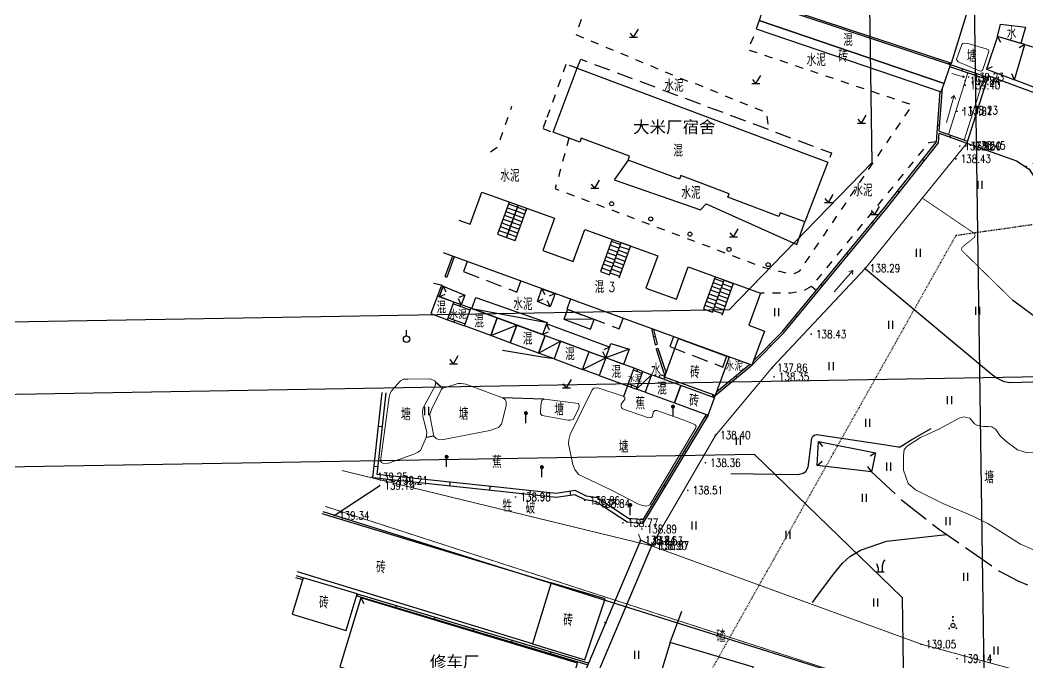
# Model space of a CAD drawing. Extents: x 529262 to 576451, y 2694391 to 2717535.
# Drawn here: x 564620.4 to 564745.4, y 2709817.3 to 2709897.1 of the extents above; entities that cross this region are included whole.
import ezdxf
from ezdxf.enums import TextEntityAlignment as Align
from ezdxf.xclip import XClip

# ---------------------------------------------------------------- set-up
doc = ezdxf.new("R2010")
doc.units = 0
doc.header["$XCLIPFRAME"] = 0
for name, pattern in [('DASH', [0.35, 0.25, -0.1]), ('X3', [5, 4, -1]), ('X5', [3, 2, -1]), ('X6', [2, 1, -1])]:
    doc.linetypes.add(name, pattern=pattern)
doc.layers.add('ASSIST', color=7, linetype='Continuous', plot=False)
for name, color, linetype in [('DLDW', 8, 'Continuous'), ('DLSS', 4, 'Continuous'), ('DMTZ', 8, 'Continuous'), ('GCD', 8, 'Continuous'), ('JMD', 8, 'Continuous'), ('PP-COM', 7, 'Continuous'), ('RD-中线', 40, 'Continuous'), ('RD-红线', 7, 'Continuous'), ('ZBTZ', 8, 'Continuous'), ('ZJ', 7, 'Continuous'), ('新建水沟', 7, 'Continuous')]:
    doc.layers.add(name, color=color, linetype=linetype)
doc.layers.add('SXSS', color=5, linetype='Continuous', lineweight=0)
doc.styles.add('HZ', font='rs.shx', dxfattribs={"width": 0.8, "bigfont": 'hztxt.shx'})
doc.styles.add('等线体', font='simhei.ttf')
doc.linetypes.add('10421', pattern='A,2,[150,AAA.SHX,S=0.5,R=0,X=0,Y=0.5],1e-11', length=2)
doc.linetypes.add('10422', pattern='A,0.75,[150,AAA.SHX,S=0.5,R=0,X=0,Y=0.5],1.5,[177,AAA.SHX,S=1,R=0,X=0,Y=0.4],0.75', length=3)
doc.linetypes.add('1161', pattern='A,0,[149,AAA.SHX,S=0.15,R=0,X=0,Y=0],-1.6', length=1.6)

# ---------------------------------------------------------------- blocks, each defined once
blk = doc.blocks.new('A$C19FD0107')
at = {"layer": 'RD-中线', "color": 8, "linetype": 'Continuous', "flags": 128}
blk.add_lwpolyline([(-6304.35, 15846.46), (-6276.37, 15793.41, -0.118286), (-6262.53, 15739.16), (-6247.44, 14688.77)], format="xyb", dxfattribs=at)
at = {"layer": 'RD-中线', "color": 8, "linetype": 'Continuous'}
blk.add_lwpolyline([(-6142.76, 15464.03), (-6599.13, 15456.2, 0.004476), (-6601.28, 15456.14), (-6632.72, 15455.04, -0.005032), (-6635.13, 15454.98), (-7129.07, 15447.59)], format="xyb", dxfattribs=at)
at = {"layer": 'RD-红线', "color": 8, "flags": 128}
for points in [[(-6272.65, 15538.76), (-6271.93, 15488.77)], [(-6289.62, 15470.51), (-6584.22, 15465.45)], [(-6286.47, 15452.56), (-6389.33, 15450.8)]]:
    blk.add_lwpolyline(points, dxfattribs=at)
at = {"layer": 'RD-红线', "color": 8}
for points in [[(-6289.62, 15470.51), (-6271.93, 15488.77, 0.413393)], [(-6268.16, 15434.82), (-6286.47, 15452.56, 0.415035)]]:
    blk.add_lwpolyline(points, format="xyb", dxfattribs=at)
at = {"layer": 'RD-红线', "color": 8, "linetype": 'Continuous', "flags": 128}
blk.add_lwpolyline([(-6268.16, 15434.82), (-6268.03, 15426.11), (-6267.57, 15394.07)], dxfattribs=at)
blk = doc.blocks.new('GC200')
at = {"linetype": 'Continuous', "const_width": 0.2, "flags": 128}
blk.add_lwpolyline([(-0.1, 0, 1), (0.1, 0, 1)], format="xyb", close=True, dxfattribs=at)
blk = doc.blocks.new('gc123')
at = {"color": 8}
for p, q in [((-1, 0), (1, 0)), ((0, 0), (-0.8, 1)), ((0, 0), (1.2, 2))]:
    blk.add_line(p, q, dxfattribs=at)
blk = doc.blocks.new('gc165')
at = {"color": 8}
blk.add_line((0, 0), (0, 2), dxfattribs=at)
at = {"color": 8, "const_width": 0.5}
blk.add_lwpolyline([(-0.25, 2.5, 1), (0.25, 2.5, 1)], format="xyb", close=True, dxfattribs=at)
blk = doc.blocks.new('gc121')
at = {"color": 8}
for p, q in [((-0.5, -1), (-0.5, 1)), ((0.5, -1), (0.5, 1))]:
    blk.add_line(p, q, dxfattribs=at)
blk = doc.blocks.new('gc086')
at = {"color": 8}
for p, q in [((0, 0), (7, 0)), ((7, 0), (6.18, 0.57)), ((7, 0), (6.18, -0.57))]:
    blk.add_line(p, q, dxfattribs=at)
blk = doc.blocks.new('gc210')
at = {"color": 8}
for p, q in [((-1, 0), (1, 0)), ((-0.5, 1), (-0.5, 0)), ((0.5, 1), (0.5, 0))]:
    blk.add_line(p, q, dxfattribs=at)
for centre, radius, start, end in [((3.4, 1.11), 2.91, 139.3312, 182.0887), ((-2.94, 0.81), 2.45, 4.3743, 29.0242)]:
    blk.add_arc(centre, radius, start, end, dxfattribs=at)
blk = doc.blocks.new('gc160')
at = {"color": 8, "const_width": 0.25}
for points in [[(1.58, 3.35, 1), (1.83, 3.35, 1)], [(1.58, 2.48, 1), (1.83, 2.48, 1)], [(0.65, 0.5, 1), (0.9, 0.5, 1)], [(2.46, 0.56, 1), (2.71, 0.56, 1)]]:
    blk.add_lwpolyline(points, format="xyb", close=True, dxfattribs=at)
at = {"color": 8}
blk.add_circle((1.71, 1.24), 0.5, dxfattribs=at)
blk = doc.blocks.new('gc170')
at = {"color": 8, "linetype": 'Continuous'}
blk.add_circle((0, 0), 0.5, dxfattribs=at)
blk = doc.blocks.new('gc125')
at = {"color": 8}
blk.add_line((0, 0.8), (0, 2.2), dxfattribs=at)
blk.add_circle((0, 0), 0.8, dxfattribs=at)

msp = doc.modelspace()

# ---------------------------------------------------------------- linework, layer by layer
at = {"layer": 'ASSIST', "linetype": 'Continuous', "flags": 128}
msp.add_lwpolyline([(564672.558, 2709769.994), (564671.259, 2709770.784), (564697.4, 2709832.516), (564698.752, 2709831.885)], close=True, dxfattribs=at)
msp.add_lwpolyline([(564672.558, 2709769.994), (564671.259, 2709770.784), (564697.4, 2709832.516), (564698.752, 2709831.885)], close=True, dxfattribs=at)
at = {"layer": 'DLDW', "color": 252, "linetype": 'Continuous', "elevation": 139.213, "flags": 128}
msp.add_lwpolyline([(564741.669, 2709895.037), (564742.056, 2709896.573), (564744.161, 2709896.32), (564745.154, 2709896.201), (564744.554, 2709894.166)], close=True, dxfattribs=at)
at = {"layer": 'DLDW', "color": 252, "linetype": '10421', "elevation": 142.526, "flags": 128}
msp.add_lwpolyline([(564699.787, 2709853.075), (564700.372, 2709852.862), (564700.242, 2709852.508), (564699.657, 2709852.722)], close=True, dxfattribs=at)
at = {"layer": 'DLSS', "linetype": 'X6'}
for points in [[(564692.652, 2709904.683), (564689.351, 2709895.265)], [(564689.49, 2709891.093), (564688.109, 2709891.566), (564685.624, 2709884.628), (564685.254, 2709883.595), (564686.513, 2709883.144)]]:
    msp.add_lwpolyline(points, dxfattribs=at)
at = {"layer": 'DLSS', "linetype": 'X6', "flags": 128}
for points in [[(564688.473, 2709882.425), (564686.767, 2709876.152), (564712.577, 2709866.402), (564715.403, 2709865.688), (564716.462, 2709865.636), (564717.129, 2709865.946), (564731.115, 2709886.508), (564710.704, 2709893.375), (564711.809, 2709895.947)], [(564689.351, 2709895.265), (564703.014, 2709889.568), (564704.323, 2709889.137), (564712.99, 2709885.584), (564713.231, 2709883.503)], [(564678.746, 2709880.708), (564679.638, 2709881.364), (564681.398, 2709886.389)], [(564734.09, 2709881.95), (564733.122, 2709881.831), (564718.579, 2709864.029), (564717.56, 2709863.445), (564716.036, 2709863.158), (564712.256, 2709863.163)], [(564672.652, 2709864.15), (564671.185, 2709864.505)]]:
    msp.add_lwpolyline(points, dxfattribs=at)
at = {"layer": 'DLSS', "linetype": 'Continuous', "const_width": 0.1, "flags": 128}
for points in [[(564660.291, 2709841.164), (564698.765, 2709831.802), (564732.188, 2709819.612), (564742.562, 2709816.79), (564744.607, 2709816.237)], [(564658.215, 2709836.716), (564730.2, 2709813.417), (564740.554, 2709810.485)]]:
    msp.add_lwpolyline(points, dxfattribs=at)
at = {"layer": 'DLSS', "linetype": 'X3', "flags": 128}
msp.add_lwpolyline([(564726.033, 2709840.998), (564729.745, 2709837.538), (564734.33, 2709833.939), (564741.923, 2709828.674), (564744.192, 2709827.473), (564746.066, 2709826.715), (564747.503, 2709826.291), (564749.603, 2709825.795), (564752.334, 2709825.349), (564753.692, 2709825.015), (564755.269, 2709824.329), (564757.314, 2709823.127), (564758.508, 2709822.343), (564759.097, 2709821.903), (564760.094, 2709821.119), (564761.215, 2709820.506), (564762.231, 2709820.193), (564764.889, 2709819.53), (564765.897, 2709819.074), (564771.113, 2709815.986), (564776.031, 2709815.066), (564777.593, 2709814.315), (564778.56, 2709813.531), (564779.692, 2709812.234), (564781.647, 2709809.471), (564784.131, 2709807.085), (564787.783, 2709804.602), (564791.082, 2709802.583), (564795.976, 2709800.042), (564799.497, 2709798.663), (564802.44, 2709797.62), (564807.566, 2709795.991)], dxfattribs=at)
at = {"layer": 'DMTZ', "linetype": '10422', "elevation": 138.815, "flags": 128}
msp.add_lwpolyline([(564686.623, 2709855.039), (564685.437, 2709855.176), (564680.225, 2709856.077)], dxfattribs=at)
at = {"layer": 'DMTZ', "linetype": '10421', "flags": 128}
for points in [[(564708.578, 2709840.805), (564716.883, 2709840.668), (564717.553, 2709840.842), (564717.896, 2709841.026), (564718.174, 2709841.59), (564718.634, 2709845.164), (564718.745, 2709845.41), (564718.945, 2709845.547), (564719.246, 2709845.622), (564727.286, 2709844.446), (564729.331, 2709844.123), (564729.598, 2709844.123), (564731.021, 2709845.034), (564733.425, 2709846.371), (564733.425, 2709846.371)], [(564718.717, 2709824.763), (564719.348, 2709825.696), (564721.303, 2709828.294), (564722.417, 2709829.645), (564723.338, 2709830.491), (564724.668, 2709831.279), (564727.872, 2709832.413), (564735.337, 2709833.24)]]:
    msp.add_lwpolyline(points, dxfattribs=at)
at = {"layer": 'JMD', "linetype": 'Continuous'}
for p, q in [((564741.666, 2709895.018), (564742.036, 2709894.309)), ((564745.05, 2709894.02), (564744.348, 2709893.635)), ((564735.867, 2709891.645, 138.826), (564735.629, 2709891.723, 138.826)), ((564740.317, 2709890.972), (564741.039, 2709891.317)), ((564737.325, 2709891.003, 138.826), (564737.245, 2709890.766, 138.826)), ((564743.796, 2709889.672), (564743.436, 2709890.387)), ((564734.493, 2709883.981, 139.178), (564734.243, 2709884, 139.178)), ((564735.792, 2709882.545, 138.896), (564735.877, 2709882.781, 138.896)), ((564732.554, 2709879.606, 139.178), (564732.358, 2709879.761, 139.178)), ((564729.451, 2709875.686, 139.178), (564729.255, 2709875.841, 139.178)), ((564681.064, 2709874.476), (564679.62, 2709870.492)), ((564680.726, 2709870.091), (564682.172, 2709874.081)), ((564682.172, 2709874.081), (564680.726, 2709870.091)), ((564680.813, 2709873.783), (564681.921, 2709873.386)), ((564680.983, 2709874.253), (564682.091, 2709873.857)), ((564681.819, 2709869.695), (564683.263, 2709873.678)), ((564682.089, 2709873.852), (564683.18, 2709873.45)), ((564680.472, 2709872.842), (564681.579, 2709872.445)), ((564680.642, 2709873.313), (564681.75, 2709872.915)), ((564681.578, 2709872.442), (564682.67, 2709872.042)), ((564681.749, 2709872.912), (564682.84, 2709872.511)), ((564681.919, 2709873.382), (564683.01, 2709872.98)), ((564679.961, 2709871.432), (564681.068, 2709871.033)), ((564680.131, 2709871.902), (564681.238, 2709871.503)), ((564680.302, 2709872.372), (564681.409, 2709871.974)), ((564681.237, 2709871.501), (564682.329, 2709871.103)), ((564681.408, 2709871.971), (564682.499, 2709871.572)), ((564726.312, 2709871.794, 139.178), (564726.119, 2709871.953, 139.178)), ((564679.62, 2709870.492), (564680.726, 2709870.091)), ((564679.79, 2709870.962), (564680.897, 2709870.562)), ((564680.726, 2709870.091), (564681.819, 2709869.695)), ((564680.897, 2709870.561), (564681.989, 2709870.164)), ((564681.067, 2709871.031), (564682.159, 2709870.634)), ((564693.837, 2709869.868), (564692.387, 2709865.865)), ((564693.409, 2709868.686), (564694.546, 2709868.273)), ((564693.524, 2709865.453), (564694.975, 2709869.455)), ((564693.524, 2709865.453), (564694.975, 2709869.455)), ((564693.579, 2709869.156), (564694.717, 2709868.743)), ((564693.75, 2709869.626), (564694.887, 2709869.213)), ((564696.102, 2709869.046), (564694.652, 2709865.044)), ((564694.804, 2709868.985), (564695.932, 2709868.576)), ((564694.975, 2709869.455), (564696.102, 2709869.046)), ((564693.068, 2709867.745), (564694.206, 2709867.333)), ((564693.239, 2709868.215), (564694.376, 2709867.803)), ((564694.293, 2709867.575), (564695.421, 2709867.166)), ((564694.464, 2709868.045), (564695.591, 2709867.636)), ((564694.634, 2709868.515), (564695.762, 2709868.106)), ((564723.136, 2709867.932, 139.178), (564722.943, 2709868.091, 139.178)), ((564692.557, 2709866.335), (564693.695, 2709865.923)), ((564692.728, 2709866.805), (564693.865, 2709866.393)), ((564692.898, 2709867.275), (564694.035, 2709866.863)), ((564693.782, 2709866.164), (564694.91, 2709865.756)), ((564693.952, 2709866.635), (564695.08, 2709866.226)), ((564694.123, 2709867.105), (564695.25, 2709866.696)), ((564673.087, 2709865.245), (564673.322, 2709865.159)), ((564692.387, 2709865.865), (564693.524, 2709865.453)), ((564693.612, 2709865.694), (564694.739, 2709865.286)), ((564706.623, 2709865.221), (564705.176, 2709861.23)), ((564706.539, 2709864.991), (564707.674, 2709864.574)), ((564672.652, 2709864.15, 139.059), (564672.885, 2709864.061)), ((564672.885, 2709864.061), (564673.2, 2709863.325)), ((564685.132, 2709863.719), (564685.469, 2709862.994)), ((564706.198, 2709864.05), (564707.334, 2709863.635)), ((564706.313, 2709860.818), (564707.758, 2709864.805)), ((564706.313, 2709860.818), (564707.758, 2709864.805)), ((564706.369, 2709864.52), (564707.504, 2709864.105)), ((564707.417, 2709863.864), (564708.538, 2709863.454)), ((564708.879, 2709864.393), (564707.435, 2709860.411)), ((564707.587, 2709864.334), (564708.708, 2709863.924)), ((564707.758, 2709864.805), (564708.879, 2709864.393)), ((564719.96, 2709864.07, 139.178), (564719.767, 2709864.229, 139.178)), ((564672.378, 2709862.739), (564673.107, 2709863.07)), ((564675.12, 2709861.732), (564674.784, 2709862.458)), ((564675.564, 2709862.941), (564674.83, 2709862.621)), ((564684.554, 2709862.134), (564685.284, 2709862.46)), ((564686.758, 2709863.126), (564686.032, 2709862.789)), ((564705.687, 2709862.64), (564706.823, 2709862.227)), ((564705.858, 2709863.11), (564706.994, 2709862.696)), ((564706.028, 2709863.58), (564707.164, 2709863.166)), ((564706.906, 2709862.454), (564708.028, 2709862.045)), ((564707.076, 2709862.924), (564708.198, 2709862.515)), ((564707.247, 2709863.394), (564708.368, 2709862.984)), ((564675.035, 2709861.763), (564674.949, 2709861.529)), ((564676.425, 2709861.253), (564685.766, 2709859.553)), ((564676.425, 2709861.253), (564685.766, 2709859.553)), ((564686.161, 2709861.489), (564685.835, 2709862.22)), ((564705.176, 2709861.23), (564706.313, 2709860.818)), ((564705.347, 2709861.7), (564706.483, 2709861.288)), ((564705.517, 2709862.17), (564706.653, 2709861.757)), ((564706.565, 2709861.514), (564707.687, 2709861.106)), ((564706.735, 2709861.984), (564707.858, 2709861.576)), ((564691.594, 2709859.924, 141.564), (564687.833, 2709859.931)), ((564706.395, 2709861.044), (564707.517, 2709860.637)), ((564716.784, 2709860.208, 139.178), (564716.591, 2709860.367, 139.178)), ((564674.232, 2709859.577), (564674.317, 2709859.812)), ((564678.776, 2709857.907), (564681.997, 2709859.207)), ((564685.691, 2709859.35), (564686.027, 2709858.624)), ((564685.206, 2709858.029), (564685.932, 2709858.365)), ((564698.94, 2709857.767), (564699.183, 2709857.824)), ((564684.707, 2709855.737), (564687.422, 2709857.215)), ((564693.522, 2709856.475), (564692.796, 2709856.138)), ((564695.951, 2709856.218), (564693.04, 2709855.152)), ((564699.291, 2709856.264, 142.544), (564699.528, 2709856.341, 142.544)), ((564713.544, 2709856.605), (564713.367, 2709856.781)), ((564690.156, 2709853.706), (564693.04, 2709855.152)), ((564693.04, 2709855.152), (564692.703, 2709855.878)), ((564696.999, 2709853.698), (564696.913, 2709853.464)), ((564696.852, 2709851.279), (564698.741, 2709853.059)), ((564709.351, 2709852.717), (564709.192, 2709852.909)), ((564696.199, 2709851.517), (564696.284, 2709851.752)), ((564706.587, 2709850.352), (564706.35, 2709850.433)), ((564705.384, 2709847.915, 137.812), (564705.598, 2709847.786, 137.812)), ((564665.321, 2709846.588), (564664.824, 2709846.641)), ((564702.806, 2709843.631, 137.812), (564703.02, 2709843.502, 137.812)), ((564719.44, 2709844.774), (564719.933, 2709844.144)), ((564726.542, 2709843.372), (564725.874, 2709842.932)), ((564664.79, 2709841.616), (564664.293, 2709841.67)), ((564719.301, 2709841.804), (564719.911, 2709842.321)), ((564726.033, 2709840.998), (564725.568, 2709841.649)), ((564668.732, 2709840.254), (564668.678, 2709839.757)), ((564673.703, 2709839.723), (564673.65, 2709839.225)), ((564678.675, 2709839.191), (564678.622, 2709838.694)), ((564683.647, 2709838.659), (564683.593, 2709838.162)), ((564700.227, 2709839.347, 137.812), (564700.441, 2709839.218, 137.812)), ((564688.607, 2709838.581), (564688.684, 2709838.087)), ((564693.18, 2709836.975), (564692.905, 2709836.557)), ((564662.226, 2709825.578), (564662.297, 2709825.818)), ((564662.645, 2709825.378), (564663.023, 2709824.673)), ((564667.017, 2709824.148), (564667.088, 2709824.388)), ((564671.808, 2709822.719), (564671.879, 2709822.958)), ((564676.599, 2709821.289), (564676.671, 2709821.528)), ((564693.128, 2709822.189, 138.927), (564692.897, 2709822.286, 138.927)), ((564681.39, 2709819.859), (564681.462, 2709820.098)), ((564686.181, 2709818.429), (564686.253, 2709818.668))]:
    msp.add_line(p, q, dxfattribs=at)
at = {"layer": 'JMD', "linetype": 'Continuous', "flags": 128}
for points, elevation in [([(564713.217, 2709899.219), (564735.939, 2709891.72), (564737.97, 2709898.304), (564715.278, 2709905.833)], 139.022), ([(564712.087, 2709897.038), (564735.039, 2709889.212), (564735.823, 2709891.511), (564712.794, 2709899.111)], 139.381), ([(564712.087, 2709897.038), (564711.725, 2709895.976), (564734.677, 2709888.15), (564735.039, 2709889.212)], 139.381), ([(564689.49, 2709891.093), (564720.609, 2709879.421), (564717.773, 2709872.022), (564714.705, 2709873.152), (564714.534, 2709872.695), (564708.189, 2709875.072), (564708.373, 2709875.525), (564702.359, 2709877.776), (564702.184, 2709877.307), (564695.812, 2709879.69), (564695.988, 2709880.162), (564689.991, 2709882.408), (564689.813, 2709881.933), (564686.513, 2709883.144)], 138.662), ([(564737.848, 2709881.806), (564744.033, 2709879.581), (564745.603, 2709878.561), (564748.523, 2709873.955), (564750.186, 2709880.251), (564752.927, 2709879.382), (564754.865, 2709884.871), (564740.506, 2709890.133)], 139.11), ([(564673.385, 2709859.885), (564674.188, 2709862.074), (564672.144, 2709862.825), (564671.322, 2709860.657)], 138.545), ([(564676.425, 2709861.253), (564676.931, 2709862.63), (564685.766, 2709859.553), (564685.206, 2709858.029)], 139.028), ([(564675.503, 2709859.115), (564676.304, 2709861.297), (564679.579, 2709860.095), (564678.776, 2709857.907)], 138.365), ([(564691.143, 2709858.725), (564691.594, 2709859.924), (564688.297, 2709861.164), (564687.833, 2709859.931)], 141.564), ([(564681.192, 2709857.015), (564678.776, 2709857.907), (564679.579, 2709860.095), (564681.997, 2709859.207)], 138.653), ([(564681.192, 2709857.015), (564681.997, 2709859.207), (564685.507, 2709857.918), (564684.707, 2709855.737)], 138.653), ([(564686.623, 2709855.039), (564684.707, 2709855.737), (564685.507, 2709857.918), (564687.422, 2709857.215)], 138.885), ([(564700.336, 2709852.763), (564702.078, 2709857.54), (564708.369, 2709855.247), (564706.622, 2709850.455)], 142.763), ([(564690.156, 2709853.706), (564690.966, 2709855.914), (564687.422, 2709857.215), (564686.623, 2709855.039)], 138.885), ([(564695.951, 2709856.218), (564695.26, 2709854.337), (564693.04, 2709855.152), (564693.687, 2709856.928)], 138.613), ([(564692.238, 2709852.968), (564690.156, 2709853.706), (564690.966, 2709855.914), (564693.04, 2709855.152)], 139.568), ([(564695.763, 2709851.676), (564696.564, 2709853.858), (564693.04, 2709855.152), (564692.238, 2709852.968)], 139.79), ([(564696.852, 2709851.279), (564697.653, 2709853.458), (564698.741, 2709853.059), (564697.942, 2709850.882)], 139.79), ([(564701.558, 2709849.56), (564702.355, 2709851.732), (564698.741, 2709853.059), (564697.942, 2709850.882)], 138.327), ([(564701.558, 2709849.56), (564705.739, 2709848.019), (564706.534, 2709850.197), (564702.355, 2709851.732)], 138.327), ([(564660.837, 2709821.324), (564662.191, 2709825.849), (564655.47, 2709827.861), (564654.121, 2709823.353)], 139.907), ([(564686.279, 2709827.209), (564683.972, 2709819.658), (564690.448, 2709817.68), (564692.956, 2709825.23)], 139.638), ([(564702.472, 2709787.816), (564711.365, 2709816.745), (564701.049, 2709819.819), (564692.189, 2709790.913)], 141.21)]:
    msp.add_lwpolyline(points, close=True, dxfattribs=dict(at, elevation=elevation))
at = {"layer": 'JMD', "flags": 128}
for points, elevation in [([(564743.796, 2709889.672), (564745.05, 2709894.02), (564741.666, 2709895.018), (564740.317, 2709890.972)], 138.948), ([(564684.554, 2709862.134), (564685.132, 2709863.719), (564686.758, 2709863.126), (564686.161, 2709861.489)], 138.609), ([(564693.522, 2709856.475), (564685.691, 2709859.35), (564685.206, 2709858.029), (564693.04, 2709855.152)], 138.613), ([(564719.301, 2709841.804), (564719.44, 2709844.774), (564726.542, 2709843.372), (564726.033, 2709840.998)], 139.263)]:
    msp.add_lwpolyline(points, close=True, dxfattribs=dict(at, elevation=elevation))
at = {"layer": 'JMD', "linetype": 'Continuous', "flags": 128}
for points in [[(564778.056, 2709878.612), (564755.556, 2709885.146), (564743.796, 2709889.672), (564745.05, 2709894.02), (564779.381, 2709883.895)], [(564672.885, 2709864.061), (564675.564, 2709862.941), (564675.12, 2709861.732), (564672.378, 2709862.739)]]:
    msp.add_lwpolyline(points, close=True, dxfattribs=at)
at = {"layer": 'JMD', "linetype": 'X5', "elevation": 138.662, "flags": 128}
msp.add_lwpolyline([(564689.49, 2709891.093), (564689.964, 2709892.205), (564721.055, 2709880.576), (564720.609, 2709879.421)], dxfattribs=at)
at = {"layer": 'JMD', "linetype": 'Continuous', "flags": 128}
for points, elevation in [([(564735.585, 2709891.589), (564735.659, 2709891.812)], 138.826), ([(564740.371, 2709889.709), (564735.743, 2709891.274)], 138.826), ([(564735.823, 2709891.511), (564735.896, 2709891.734)], 138.826), ([(564740.447, 2709889.947), (564735.823, 2709891.511)], 138.826), ([(564714.94, 2709858.359), (564727.683, 2709873.855), (564734.09, 2709881.95), (564734.556, 2709888.191)], 139.178), ([(564734.441, 2709883.297), (564734.84, 2709888.629)], 139.178), ([(564715.126, 2709858.191), (564727.878, 2709873.698), (564734.334, 2709881.855), (564734.422, 2709883.038)], 139.178), ([(564734.422, 2709883.038), (564737.848, 2709881.806)], 138.896), ([(564734.441, 2709883.297), (564737.924, 2709882.044)], 138.896), ([(564674.796, 2709872.244), (564676.21, 2709871.728), (564677.656, 2709875.693), (564686.689, 2709872.468), (564685.235, 2709868.457), (564689.009, 2709867.089), (564690.46, 2709871.093), (564699.49, 2709867.817), (564698.04, 2709863.816), (564701.811, 2709862.449), (564703.26, 2709866.446), (564712.256, 2709863.163), (564710.807, 2709859.189), (564712.755, 2709858.479), (564711.171, 2709854.225), (564672.899, 2709868.179)], 139.204), ([(564699.172, 2709856.774), (564699.415, 2709856.831)], 142.548), ([(564699.291, 2709856.264), (564700.019, 2709854.027), (564700.386, 2709852.9)], 142.544), ([(564699.528, 2709856.341), (564700.256, 2709854.104), (564700.524, 2709853.281)], 142.544), ([(564697.605, 2709834.565), (564695.684, 2709834.734), (564691.774, 2709837.299), (564690.503, 2709837.511), (564689.188, 2709838.165), (564686.899, 2709837.809), (564679.97, 2709838.55), (564664.14, 2709840.242), (564665.275, 2709850.856)], 139.904), ([(564697.649, 2709835.063), (564695.853, 2709835.221), (564691.961, 2709837.775), (564690.659, 2709837.992), (564689.269, 2709838.684), (564686.887, 2709838.313), (564680.023, 2709839.047), (564664.69, 2709840.686), (564665.772, 2709850.803), (564665.772, 2709850.803)], 139.904), ([(564705.739, 2709848.019), (564697.605, 2709834.565)], 137.812), ([(564705.5, 2709848.107), (564697.649, 2709835.063)], 137.812), ([(564657.811, 2709835.849), (564686.279, 2709827.209), (564683.972, 2709819.658), (564654.798, 2709828.568)], 140.376)]:
    msp.add_lwpolyline(points, dxfattribs=dict(at, elevation=elevation))
for points in [[(564735.823, 2709891.511), (564735.823, 2709891.511)], [(564674.009, 2709867.775), (564673.087, 2709865.245)], [(564674.244, 2709867.689), (564673.322, 2709865.159)], [(564672.652, 2709864.15), (564672.144, 2709862.825)], [(564672.885, 2709864.061), (564672.378, 2709862.739)], [(564676.218, 2709861.063), (564674.102, 2709861.84)], [(564676.304, 2709861.297), (564674.188, 2709862.074)], [(564673.385, 2709859.885), (564675.503, 2709859.115)], [(564673.471, 2709860.12), (564675.589, 2709859.35)], [(564698.706, 2709858.77), (564699.172, 2709856.774)], [(564698.987, 2709858.667), (564699.415, 2709856.831)], [(564711.171, 2709854.225), (564715.126, 2709858.191)], [(564711.381, 2709854.79), (564714.94, 2709858.359)], [(564697.653, 2709853.458), (564696.564, 2709853.858)], [(564706.622, 2709850.455), (564711.171, 2709854.225)], [(564706.792, 2709850.92), (564710.899, 2709854.324)], [(564697.566, 2709853.224), (564696.478, 2709853.624)], [(564695.763, 2709851.676), (564696.852, 2709851.279)], [(564695.849, 2709851.911), (564696.939, 2709851.514)], [(564706.299, 2709850.284), (564706.387, 2709850.541)], [(564706.534, 2709850.197), (564706.622, 2709850.455)], [(564659.353, 2709835.586), (564664.989, 2709839.321)], [(564657.914, 2709836.07), (564740.375, 2709810.162), (564733.483, 2709781.181), (564700.747, 2709784.927), (564682.367, 2709792.877), (564673.576, 2709769.523), (564656.97, 2709778.787), (564652.685, 2709788.193), (564650.196, 2709811.376), (564648.858, 2709814.061)], [(564654.519, 2709827.885), (564655.399, 2709827.622)], [(564654.614, 2709828.118), (564655.47, 2709827.861)], [(564662.12, 2709825.61), (564662.133, 2709825.606), (564690.705, 2709817.079)], [(564662.191, 2709825.849), (564690.803, 2709817.311)]]:
    msp.add_lwpolyline(points, dxfattribs=at)
at = {"layer": 'JMD', "linetype": 'X5'}
for points in [[(564675.86, 2709867.1), (564675.405, 2709865.851), (564681.996, 2709863.317), (564682.493, 2709864.681)], [(564688.658, 2709862.433), (564688.208, 2709861.198), (564694.72, 2709858.747), (564695.195, 2709860.05)]]:
    msp.add_lwpolyline(points, dxfattribs=at)
at = {"layer": 'JMD', "linetype": 'X5', "elevation": -3.296}
msp.add_lwpolyline([(564701.438, 2709857.774), (564700.988, 2709856.54), (564707.579, 2709854.006), (564708.071, 2709855.355)], dxfattribs=at)
at = {"layer": 'JMD', "flags": 128}
msp.add_lwpolyline([(564662.645, 2709825.378), (564660.05, 2709816.794), (564686.903, 2709808.516), (564689.535, 2709817.264)], close=True, dxfattribs=at)
at = {"layer": 'SXSS', "color": 8, "linetype": 'Continuous'}
for p, q in [((564671.259, 2709770.784), (564697.4, 2709832.516)), ((564697.4, 2709832.516), (564697.126, 2709833.267)), ((564672.558, 2709769.994), (564698.752, 2709831.885)), ((564698.752, 2709831.885), (564699.503, 2709832.159))]:
    msp.add_line(p, q, dxfattribs=at)
at = {"layer": 'SXSS', "color": 8, "linetype": 'X5'}
msp.add_line((564697.4, 2709832.516), (564698.752, 2709831.885), dxfattribs=at)
at = {"layer": 'SXSS', "color": 8, "linetype": '10421', "flags": 128}
for points, elevation in [([(564740.591, 2709893.292), (564740.554, 2709893.362), (564740.264, 2709893.483), (564737.983, 2709894.176), (564737.627, 2709894.218), (564737.384, 2709894.176), (564737.26, 2709894.022), (564736.595, 2709892.194), (564736.641, 2709892.034), (564736.765, 2709891.906), (564739.534, 2709890.747), (564739.727, 2709890.764), (564739.835, 2709890.919), (564740.587, 2709893.187)], 138.804), ([(564690.272, 2709840.367), (564693.684, 2709838.786), (564697.128, 2709836.983), (564697.589, 2709836.806), (564698.098, 2709836.719), (564698.521, 2709836.895), (564704.237, 2709846.473), (564704.247, 2709846.67), (564704.136, 2709846.822), (564703.881, 2709846.959), (564702.982, 2709847.317), (564702.527, 2709847.478), (564699.386, 2709848.599), (564699.127, 2709848.595), (564698.969, 2709848.458), (564698.803, 2709847.813), (564698.696, 2709847.749), (564698.333, 2709847.709), (564695.135, 2709848.834), (564695.013, 2709848.972), (564694.945, 2709849.157), (564694.978, 2709849.391), (564695.417, 2709850.022), (564695.404, 2709850.224), (564695.233, 2709850.334), (564694.971, 2709850.475), (564692.183, 2709851.391), (564691.854, 2709851.437), (564691.582, 2709851.405), (564691.344, 2709851.17), (564688.647, 2709845.641), (564688.465, 2709844.988), (564688.438, 2709844.483), (564688.957, 2709841.926), (564689.193, 2709841.301), (564689.661, 2709840.688)], 138.78), ([(564685.327, 2709849.999), (564685.12, 2709849.849), (564685.039, 2709849.584), (564684.935, 2709848.534), (564684.958, 2709848.211), (564685.166, 2709848.004), (564688.343, 2709847.422), (564688.628, 2709847.395), (564689.011, 2709847.496), (564689.712, 2709848.872), (564689.761, 2709849.243), (564689.72, 2709849.374), (564689.645, 2709849.474), (564685.439, 2709850.014)], 138.259)]:
    msp.add_lwpolyline(points, close=True, dxfattribs=dict(at, elevation=elevation))
at = {"layer": 'SXSS', "color": 8, "linetype": 'Continuous', "flags": 128}
msp.add_lwpolyline([(564735.599, 2709882.881), (564737.988, 2709890.515)], dxfattribs=at)
at = {"layer": 'SXSS', "color": 8, "linetype": 'Continuous', "elevation": 138.572, "flags": 128}
msp.add_lwpolyline([(564737.549, 2709882.179), (564739.97, 2709889.845)], dxfattribs=at)
at = {"layer": 'SXSS', "color": 8, "linetype": '10421', "flags": 128}
for points in [[(564698.778, 2709831.897), (564706.653, 2709845.526), (564713.728, 2709853.988), (564725.286, 2709866.29), (564737.848, 2709881.806)], [(564679.726, 2709846.519), (564680.1, 2709846.916), (564680.694, 2709849.188), (564680.693, 2709849.676), (564680.546, 2709849.977), (564680.226, 2709850.199), (564675.659, 2709851.879), (564675.115, 2709851.984), (564674.697, 2709851.957), (564673.262, 2709851.511), (564672.792, 2709851.384), (564672.597, 2709851.197), (564671.449, 2709848.84), (564671.23, 2709848.102), (564671.286, 2709847.56), (564671.693, 2709845.442), (564671.984, 2709845.158), (564672.372, 2709844.99), (564672.921, 2709845.008), (564678.649, 2709846.138), (564679.726, 2709846.519)], [(564750.014, 2709845.14), (564749.676, 2709845.202), (564749.425, 2709845.199), (564748.945, 2709845.071), (564746.069, 2709843.433), (564745.331, 2709843.372), (564744.13, 2709843.722), (564742.703, 2709844.791), (564741.95, 2709845.522), (564741.456, 2709846.268), (564740.963, 2709846.578), (564740.543, 2709846.646), (564739.913, 2709846.63), (564739.169, 2709846.765), (564738.809, 2709846.953), (564738.242, 2709847.669), (564737.488, 2709847.821), (564736.906, 2709847.655), (564734.39, 2709846.287), (564732.115, 2709845.251), (564730.449, 2709844.179), (564730.089, 2709843.759), (564730.005, 2709843.027), (564729.983, 2709841.2), (564730.599, 2709839.545), (564731.477, 2709838.753), (564734.883, 2709837.071), (564738.51, 2709835.533), (564740.464, 2709834.6), (564744.535, 2709832.011), (564746.036, 2709831.38), (564747.362, 2709831.175), (564748.78, 2709831.387), (564749.456, 2709831.598), (564749.773, 2709831.833)]]:
    msp.add_lwpolyline(points, dxfattribs=at)
msp.add_lwpolyline([(564665.094, 2709842.331), (564665.22, 2709842.157), (564665.466, 2709842.034), (564666.089, 2709842.075), (564669.237, 2709843.209), (564669.723, 2709843.423), (564670.061, 2709843.634), (564670.771, 2709845.27), (564670.847, 2709845.866), (564670.358, 2709847.891), (564670.295, 2709848.487), (564670.37, 2709848.929), (564671.883, 2709851.683), (564671.95, 2709852.103), (564671.848, 2709852.305), (564671.555, 2709852.43), (564671.194, 2709852.554), (564668.483, 2709852.52), (564667.938, 2709852.487), (564667.58, 2709852.295), (564666.456, 2709851.065), (564666.284, 2709850.747), (564666.154, 2709850.261)], close=True, dxfattribs=at)
at = {"layer": 'ZBTZ', "linetype": '1161', "flags": 128}
for points in [[(564695.812, 2709879.69), (564694.097, 2709877.249), (564704.823, 2709873.524), (564705.524, 2709874.278), (564716.767, 2709869.211), (564717.773, 2709872.022)], [(564672.792, 2709851.384), (564671.95, 2709852.103)], [(564671.693, 2709845.442), (564670.771, 2709845.27)]]:
    msp.add_lwpolyline(points, dxfattribs=at)
at = {"layer": 'ZBTZ', "linetype": 'Continuous', "const_width": 0.1}
msp.add_lwpolyline([(564743.53, 2709862.318), (564737.218, 2709868.492), (564737.215, 2709868.645), (564737.236, 2709868.783), (564737.439, 2709869.015), (564738.82, 2709870.115), (564738.891, 2709870.331), (564738.829, 2709870.547), (564738.66, 2709870.679), (564732.313, 2709874.991)], dxfattribs=at)
at = {"layer": 'ZBTZ', "linetype": 'Continuous', "flags": 128}
for points, elevation in [([(564725.281, 2709866.208), (564736.08, 2709857.172), (564741.037, 2709853.037), (564741.609, 2709852.641), (564742.465, 2709852.226), (564743.272, 2709852.103), (564750.158, 2709852.278), (564750.687, 2709852.633), (564751.1, 2709854.462), (564751.065, 2709855.394), (564750.937, 2709855.884)], 138.54), ([(564750.937, 2709855.884), (564747.21, 2709859.579), (564743.53, 2709862.318)], 138.971)]:
    msp.add_lwpolyline(points, dxfattribs=dict(at, elevation=elevation))
at = {"layer": 'ZBTZ', "linetype": '1161', "flags": 128}
for points, elevation in [([(564718.579, 2709864.029), (564719.183, 2709863.519)], 138.59), ([(564695.763, 2709851.676), (564695.233, 2709850.334)], 139.79), ([(564685.327, 2709849.999), (564680.226, 2709850.199)], 138.259), ([(564701.049, 2709819.819), (564702.498, 2709823.701)], 139.09)]:
    msp.add_lwpolyline(points, dxfattribs=dict(at, elevation=elevation))
at = {"layer": '新建水沟', "color": 5, "linetype": 'DASH', "ltscale": 0.1, "elevation": 143.04}
msp.add_lwpolyline([(564692.655, 2710239.775), (564722.404, 2710203.912), (564749.087, 2710144.577), (564801.321, 2710058.696), (564858.94, 2709973.728), (564856.64, 2709887.325), (564736.482, 2709870.316), (564671.801, 2709755.331), (564665.716, 2709733.478), (564684.342, 2709714.784), (564705.355, 2709682.444), (564764.149, 2709670.422), (564829.539, 2709662.444), (564838.011, 2709659.606), (564818.767, 2709548.337)], dxfattribs=at)
msp.add_lwpolyline([(564692.655, 2710239.775), (564722.404, 2710203.912), (564749.087, 2710144.577), (564801.321, 2710058.696), (564858.94, 2709973.728), (564856.64, 2709887.325), (564736.482, 2709870.316), (564671.801, 2709755.331), (564665.716, 2709733.478), (564684.342, 2709714.784), (564705.355, 2709682.444), (564764.149, 2709670.422), (564829.539, 2709662.444), (564838.011, 2709659.606), (564818.767, 2709548.337)], dxfattribs=at)
msp.add_lwpolyline([(564692.655, 2710239.775), (564722.404, 2710203.912), (564749.087, 2710144.577), (564801.321, 2710058.696), (564858.94, 2709973.728), (564856.64, 2709887.325), (564736.482, 2709870.316), (564671.801, 2709755.331), (564665.716, 2709733.478), (564684.342, 2709714.784), (564705.355, 2709682.444), (564764.149, 2709670.422), (564829.539, 2709662.444), (564838.011, 2709659.606), (564818.767, 2709548.337)], dxfattribs=at)

# ---------------------------------------------------------------- block references
at = {"layer": 'GCD', "color": 3, "linetype": 'Continuous'}
ref = msp.add_blockref('GC200', (564737.647, 2709889.544, 137.838), dxfattribs=dict(at, xscale=0.5, yscale=0.5, zscale=0.5))
ref.add_attrib('height', '137.84', dxfattribs={"linetype": 'Continuous', "height": 1, "style": 'HZ', "width": 0.8}).set_placement((564738.247, 2709889.544, 137.838), align=Align.MIDDLE_LEFT)
ref = msp.add_blockref('GC200', (564738.084, 2709890.001, 139.225), dxfattribs=dict(at, xscale=0.5, yscale=0.5, zscale=0.5))
ref.add_attrib('height', '139.23', dxfattribs={"linetype": 'Continuous', "height": 1, "style": 'HZ', "width": 0.8}).set_placement((564738.684, 2709890.001, 139.225), align=Align.MIDDLE_LEFT)
ref = msp.add_blockref('GC200', (564737.656, 2709888.991, 139.396), dxfattribs=dict(at, xscale=0.5, yscale=0.5, zscale=0.5))
ref.add_attrib('height', '139.40', dxfattribs={"linetype": 'Continuous', "height": 1, "style": 'HZ', "width": 0.8}).set_placement((564738.256, 2709888.991, 139.396), align=Align.MIDDLE_LEFT)
ref = msp.add_blockref('GC200', (564736.655, 2709885.741, 137.809), dxfattribs=dict(at, xscale=0.5, yscale=0.5, zscale=0.5))
ref.add_attrib('height', '137.81', dxfattribs={"linetype": 'Continuous', "height": 1, "style": 'HZ', "width": 0.8}).set_placement((564737.255, 2709885.741, 137.809), align=Align.MIDDLE_LEFT)
ref = msp.add_blockref('GC200', (564737.351, 2709885.867, 138.225), dxfattribs=dict(at, xscale=0.5, yscale=0.5, zscale=0.5))
ref.add_attrib('height', '138.23', dxfattribs={"linetype": 'Continuous', "height": 1, "style": 'HZ', "width": 0.8}).set_placement((564737.951, 2709885.867, 138.225), align=Align.MIDDLE_LEFT)
ref = msp.add_blockref('GC200', (564736.987, 2709881.431, 137.815), dxfattribs=dict(at, xscale=0.5, yscale=0.5, zscale=0.5))
ref.add_attrib('height', '137.82', dxfattribs={"linetype": 'Continuous', "height": 1, "style": 'HZ', "width": 0.8}).set_placement((564737.587, 2709881.431, 137.815), align=Align.MIDDLE_LEFT)
ref = msp.add_blockref('GC200', (564737.757, 2709881.441, 138.499), dxfattribs=dict(at, xscale=0.5, yscale=0.5, zscale=0.5))
ref.add_attrib('height', '138.50', dxfattribs={"linetype": 'Continuous', "height": 1, "style": 'HZ', "width": 0.8}).set_placement((564738.357, 2709881.441, 138.499), align=Align.MIDDLE_LEFT)
ref = msp.add_blockref('GC200', (564738.291, 2709881.519, 138.449), dxfattribs=dict(at, xscale=0.5, yscale=0.5, zscale=0.5))
ref.add_attrib('height', '138.45', dxfattribs={"linetype": 'Continuous', "height": 1, "style": 'HZ', "width": 0.8}).set_placement((564738.891, 2709881.519, 138.449), align=Align.MIDDLE_LEFT)
ref = msp.add_blockref('GC200', (564736.5, 2709879.85, 138.434), dxfattribs=dict(at, xscale=0.5, yscale=0.5, zscale=0.5))
ref.add_attrib('height', '138.43', dxfattribs={"linetype": 'Continuous', "height": 1, "style": 'HZ', "width": 0.8}).set_placement((564737.1, 2709879.85, 138.434), align=Align.MIDDLE_LEFT)
ref = msp.add_blockref('GC200', (564745.236, 2709878.918, 138.307), dxfattribs=dict(at, xscale=0.5, yscale=0.5, zscale=0.5))
ref.add_attrib('height', '138.31', dxfattribs={"linetype": 'Continuous', "height": 1, "style": 'HZ', "width": 0.8}).set_placement((564745.836, 2709878.918, 138.307), align=Align.MIDDLE_LEFT)
ref = msp.add_blockref('GC200', (564725.224, 2709866.274, 138.292), dxfattribs=dict(at, xscale=0.5, yscale=0.5, zscale=0.5))
ref.add_attrib('height', '138.29', dxfattribs={"linetype": 'Continuous', "height": 1, "style": 'HZ', "width": 0.8}).set_placement((564725.824, 2709866.274, 138.292), align=Align.MIDDLE_LEFT)
ref = msp.add_blockref('GC200', (564718.542, 2709858.086, 138.425), dxfattribs=dict(at, xscale=0.5, yscale=0.5, zscale=0.5))
ref.add_attrib('height', '138.43', dxfattribs={"linetype": 'Continuous', "height": 1, "style": 'HZ', "width": 0.8}).set_placement((564719.142, 2709858.086, 138.425), align=Align.MIDDLE_LEFT)
ref = msp.add_blockref('GC200', (564713.716, 2709853.922, 137.855), dxfattribs=dict(at, xscale=0.5, yscale=0.5, zscale=0.5))
ref.add_attrib('height', '137.86', dxfattribs={"linetype": 'Continuous', "height": 1, "style": 'HZ', "width": 0.8}).set_placement((564714.316, 2709853.922, 137.855), align=Align.MIDDLE_LEFT)
ref = msp.add_blockref('GC200', (564713.929, 2709852.805, 138.346), dxfattribs=dict(at, xscale=0.5, yscale=0.5, zscale=0.5))
ref.add_attrib('height', '138.35', dxfattribs={"linetype": 'Continuous', "height": 1, "style": 'HZ', "width": 0.8}).set_placement((564714.529, 2709852.805, 138.346), align=Align.MIDDLE_LEFT)
ref = msp.add_blockref('GC200', (564706.641, 2709845.56, 138.396), dxfattribs=dict(at, xscale=0.5, yscale=0.5, zscale=0.5))
ref.add_attrib('height', '138.40', dxfattribs={"linetype": 'Continuous', "height": 1, "style": 'HZ', "width": 0.8}).set_placement((564707.241, 2709845.56, 138.396), align=Align.MIDDLE_LEFT)
ref = msp.add_blockref('GC200', (564705.418, 2709842.122, 138.362), dxfattribs=dict(at, xscale=0.5, yscale=0.5, zscale=0.5))
ref.add_attrib('height', '138.36', dxfattribs={"linetype": 'Continuous', "height": 1, "style": 'HZ', "width": 0.8}).set_placement((564706.018, 2709842.122, 138.362), align=Align.MIDDLE_LEFT)
ref = msp.add_blockref('GC200', (564664.084, 2709840.396, 139.253), dxfattribs=dict(at, xscale=0.5, yscale=0.5, zscale=0.5))
ref.add_attrib('height', '139.25', dxfattribs={"linetype": 'Continuous', "height": 1, "style": 'HZ', "width": 0.8}).set_placement((564664.684, 2709840.396, 139.253), align=Align.MIDDLE_LEFT)
ref = msp.add_blockref('GC200', (564666.596, 2709839.946, 139.213), dxfattribs=dict(at, xscale=0.5, yscale=0.5, zscale=0.5))
ref.add_attrib('height', '139.21', dxfattribs={"linetype": 'Continuous', "height": 1, "style": 'HZ', "width": 0.8}).set_placement((564667.196, 2709839.946, 139.213), align=Align.MIDDLE_LEFT)
ref = msp.add_blockref('GC200', (564664.977, 2709839.305, 139.191), dxfattribs=dict(at, xscale=0.5, yscale=0.5, zscale=0.5))
ref.add_attrib('height', '139.19', dxfattribs={"linetype": 'Continuous', "height": 1, "style": 'HZ', "width": 0.8}).set_placement((564665.577, 2709839.305, 139.191), align=Align.MIDDLE_LEFT)
ref = msp.add_blockref('GC200', (564703.232, 2709838.708, 138.506), dxfattribs=dict(at, xscale=0.5, yscale=0.5, zscale=0.5))
ref.add_attrib('height', '138.51', dxfattribs={"linetype": 'Continuous', "height": 1, "style": 'HZ', "width": 0.8}).set_placement((564703.832, 2709838.708, 138.506), align=Align.MIDDLE_LEFT)
ref = msp.add_blockref('GC200', (564681.852, 2709837.879, 138.982), dxfattribs=dict(at, xscale=0.5, yscale=0.5, zscale=0.5))
ref.add_attrib('height', '138.98', dxfattribs={"linetype": 'Continuous', "height": 1, "style": 'HZ', "width": 0.8}).set_placement((564682.452, 2709837.879, 138.982), align=Align.MIDDLE_LEFT)
ref = msp.add_blockref('GC200', (564690.447, 2709837.459, 138.862), dxfattribs=dict(at, xscale=0.5, yscale=0.5, zscale=0.5))
ref.add_attrib('height', '138.86', dxfattribs={"linetype": 'Continuous', "height": 1, "style": 'HZ', "width": 0.8}).set_placement((564691.047, 2709837.459, 138.862), align=Align.MIDDLE_LEFT)
ref = msp.add_blockref('GC200', (564691.702, 2709837.074, 138.838), dxfattribs=dict(at, xscale=0.5, yscale=0.5, zscale=0.5))
ref.add_attrib('height', '138.84', dxfattribs={"linetype": 'Continuous', "height": 1, "style": 'HZ', "width": 0.8}).set_placement((564692.302, 2709837.074, 138.838), align=Align.MIDDLE_LEFT)
ref = msp.add_blockref('GC200', (564659.341, 2709835.57, 139.341), dxfattribs=dict(at, xscale=0.5, yscale=0.5, zscale=0.5))
ref.add_attrib('height', '139.34', dxfattribs={"linetype": 'Continuous', "height": 1, "style": 'HZ', "width": 0.8}).set_placement((564659.941, 2709835.57, 139.341), align=Align.MIDDLE_LEFT)
ref = msp.add_blockref('GC200', (564695.179, 2709834.679, 138.772), dxfattribs=dict(at, xscale=0.5, yscale=0.5, zscale=0.5))
ref.add_attrib('height', '138.77', dxfattribs={"linetype": 'Continuous', "height": 1, "style": 'HZ', "width": 0.8}).set_placement((564695.779, 2709834.679, 138.772), align=Align.MIDDLE_LEFT)
ref = msp.add_blockref('GC200', (564697.519, 2709833.902, 138.885), dxfattribs=dict(at, xscale=0.5, yscale=0.5, zscale=0.5))
ref.add_attrib('height', '138.89', dxfattribs={"linetype": 'Continuous', "height": 1, "style": 'HZ', "width": 0.8}).set_placement((564698.119, 2709833.902, 138.885), align=Align.MIDDLE_LEFT)
ref = msp.add_blockref('GC200', (564697.323, 2709832.497, 138.838), dxfattribs=dict(at, xscale=0.5, yscale=0.5, zscale=0.5))
ref.add_attrib('height', '138.84', dxfattribs={"linetype": 'Continuous', "height": 1, "style": 'HZ', "width": 0.8}).set_placement((564697.923, 2709832.497, 138.838), align=Align.MIDDLE_LEFT)
ref = msp.add_blockref('GC200', (564697.345, 2709832.527, 138.839), dxfattribs=dict(at, xscale=0.5, yscale=0.5, zscale=0.5))
ref.add_attrib('height', '138.84', dxfattribs={"linetype": 'Continuous', "height": 1, "style": 'HZ', "width": 0.8}).set_placement((564697.945, 2709832.527, 138.839), align=Align.MIDDLE_LEFT)
ref = msp.add_blockref('GC200', (564698.26, 2709832.415, 137.534), dxfattribs=dict(at, xscale=0.5, yscale=0.5, zscale=0.5))
ref.add_attrib('height', '137.53', dxfattribs={"linetype": 'Continuous', "height": 1, "style": 'HZ', "width": 0.8}).set_placement((564698.86, 2709832.415, 137.534), align=Align.MIDDLE_LEFT)
ref = msp.add_blockref('GC200', (564698.751, 2709831.833, 138.897), dxfattribs=dict(at, xscale=0.5, yscale=0.5, zscale=0.5))
ref.add_attrib('height', '138.90', dxfattribs={"linetype": 'Continuous', "height": 1, "style": 'HZ', "width": 0.8}).set_placement((564699.351, 2709831.833, 138.897), align=Align.MIDDLE_LEFT)
ref = msp.add_blockref('GC200', (564699.025, 2709831.859, 138.566), dxfattribs=dict(at, xscale=0.5, yscale=0.5, zscale=0.5))
ref.add_attrib('height', '138.57', dxfattribs={"linetype": 'Continuous', "height": 1, "style": 'HZ', "width": 0.8}).set_placement((564699.625, 2709831.859, 138.566), align=Align.MIDDLE_LEFT)
ref = msp.add_blockref('GC200', (564732.176, 2709819.596, 139.051), dxfattribs=dict(at, xscale=0.5, yscale=0.5, zscale=0.5))
ref.add_attrib('height', '139.05', dxfattribs={"linetype": 'Continuous', "height": 1, "style": 'HZ', "width": 0.8}).set_placement((564732.776, 2709819.596, 139.051), align=Align.MIDDLE_LEFT)
ref = msp.add_blockref('GC200', (564736.643, 2709817.813, 139.136), dxfattribs=dict(at, xscale=0.5, yscale=0.5, zscale=0.5))
ref.add_attrib('height', '139.14', dxfattribs={"linetype": 'Continuous', "height": 1, "style": 'HZ', "width": 0.8}).set_placement((564737.243, 2709817.813, 139.136), align=Align.MIDDLE_LEFT)
ref = msp.add_blockref('GC200', (564736.654, 2709817.814, 139.14), dxfattribs=dict(at, xscale=0.5, yscale=0.5, zscale=0.5))
ref.add_attrib('height', '139.14', dxfattribs={"linetype": 'Continuous', "height": 1, "style": 'HZ', "width": 0.8}).set_placement((564737.254, 2709817.814, 139.14), align=Align.MIDDLE_LEFT)
at = {"layer": 'PP-COM'}
ref = msp.add_blockref('A$C19FD0107', (570997.993, 2694390.603), dxfattribs=at)
XClip(ref).set_block_clipping_path([(-9366.4383134884, 14428.6043910822), (-3328.4480743363, 17452.7484863754)])
at = {"layer": 'SXSS', "color": 8, "linetype": 'Continuous'}
for p, xscale, yscale, zscale, rotation in [((564736.009, 2709890.426), 0.2314637608416965, 0.2314637608416965, 0.2314637608416965, 344.1353308317753), ((564735.344, 2709884.346), 0.4999999999537373, 0.4999999999537373, 0.4999999999537373, 74.31924668377867), ((564721.414, 2709863.351), 0.5000000001444449, 0.5000000001444449, 0.5000000001444449, 48.85440864366369)]:
    msp.add_blockref('gc086', p, dxfattribs=dict(at, xscale=xscale, yscale=yscale, zscale=zscale, rotation=rotation))
at = {"layer": 'ZBTZ', "linetype": 'Continuous', "xscale": 0.5, "yscale": 0.5}
for name, p in [('gc123', (564696.502, 2709894.932)), ('gc123', (564711.684, 2709889.191)), ('gc123', (564724.785, 2709884.284)), ('gc123', (564691.683, 2709876.191, -139.102)), ('gc121', (564739.506, 2709876.634)), ('gc123', (564720.683, 2709874.431)), ('gc123', (564726.436, 2709872.931)), ('gc123', (564708.889, 2709870.159, -0.175)), ('gc121', (564731.848, 2709868.188)), ('gc121', (564714.272, 2709860.802)), ('gc121', (564739.244, 2709860.981)), ('gc121', (564728.438, 2709859.25)), ('gc125', (564668.324, 2709857.473)), ('gc123', (564674.134, 2709854.424)), ('gc121', (564721.044, 2709854.132)), ('gc123', (564688.18, 2709851.442)), ('gc121', (564735.732, 2709849.881)), ('gc121', (564670.841, 2709848.552)), ('gc165', (564701.394, 2709847.851)), ('gc165', (564683.133, 2709847.038)), ('gc121', (564725.559, 2709847.092)), ('gc121', (564709.537, 2709844.839)), ('gc165', (564673.295, 2709841.615)), ('gc165', (564685.118, 2709840.333)), ('gc121', (564728.166, 2709841.645)), ('gc121', (564725.141, 2709837.779)), ('gc165', (564696.086, 2709835.63)), ('gc121', (564735.558, 2709834.871)), ('gc121', (564704.004, 2709834.344)), ('gc121', (564715.691, 2709833.18)), ('gc121', (564737.732, 2709827.961)), ('gc121', (564726.565, 2709824.785)), ('gc160', (564735.282, 2709821.309)), ('gc121', (564696.912, 2709818.3)), ('gc121', (564741.51, 2709818.823))]:
    msp.add_blockref(name, p, dxfattribs=at)
at = {"layer": 'ZBTZ', "linetype": 'Continuous', "xscale": 0.4999999999990104, "yscale": 0.4999999999990104, "zscale": 0.4999999999990104, "rotation": 158.7726485089554}
for p in [(564693.777, 2709874.269), (564698.634, 2709872.383), (564703.49, 2709870.496), (564708.346, 2709868.61), (564713.202, 2709866.724)]:
    msp.add_blockref('gc170', p, dxfattribs=at)
at = {"layer": 'ZBTZ', "linetype": 'Continuous', "xscale": 0.5, "yscale": 0.5, "zscale": 0.5}
msp.add_blockref('gc210', (564727.092, 2709828.573), dxfattribs=at)

# ---------------------------------------------------------------- texts
at = {"layer": 'DLDW', "color": 252, "linetype": 'Continuous', "style": 'HZ', "width": 0.8}
for s, p in [('水', (564743.416, 2709895.504)), ('牲', (564680.817, 2709836.872))]:
    msp.add_text(s, height=1.5, dxfattribs=at).set_placement(p, align=Align.MIDDLE)
at = {"layer": 'DLDW', "color": 252, "linetype": '10421', "style": 'HZ', "width": 0.8}
msp.add_text('水', height=1.5, dxfattribs=at).set_placement((564699.269, 2709853.749), align=Align.MIDDLE)
at = {"layer": 'JMD', "linetype": 'Continuous', "style": 'HZ', "width": 0.8}
for s, p in [('混', (564723.717, 2709894.61)), ('砖', (564723.101, 2709892.594)), ('混', (564702.626, 2709880.871)), ('混', (564692.872, 2709863.952)), ('混', (564673.253, 2709861.42)), ('混', (564677.924, 2709859.666)), ('混', (564683.945, 2709857.535)), ('混', (564689.2, 2709855.619, -138.421)), ('混', (564694.964, 2709853.423, -138.421)), ('砖', (564704.72, 2709853.367)), ('混', (564700.616, 2709851.342, -138.421)), ('砖', (564704.62, 2709849.852)), ('砖', (564665.741, 2709829.144)), ('砖', (564658.661, 2709824.774)), ('砖', (564688.978, 2709822.598))]:
    msp.add_text(s, height=1.5, dxfattribs=at).set_placement(p, align=Align.MIDDLE_RIGHT)
msp.add_text('3', height=1.2, dxfattribs=at).set_placement((564693.372, 2709863.952), align=Align.MIDDLE_LEFT)
msp.add_text('破', height=1.5, dxfattribs=at).set_placement((564683.698, 2709836.633), align=Align.MIDDLE)
at = {"layer": 'SXSS', "color": 8, "linetype": '10421', "style": 'HZ', "width": 0.8}
for p in [(564738.468, 2709892.696), (564668.225, 2709848.233), (564675.408, 2709848.278), (564687.266, 2709848.837), (564695.272, 2709844.2), (564740.63, 2709840.419)]:
    msp.add_text('塘', height=1.5, dxfattribs=at).set_placement(p, align=Align.MIDDLE)
at = {"layer": 'ZJ', "color": 8, "linetype": 'Continuous', "style": 'HZ', "width": 0.8}
for s, height, p in [('水泥', 1.5, (564719.165, 2709892.197)), ('水泥', 1.5, (564701.518, 2709889.017)), ('水泥', 1.5, (564681.143, 2709877.835)), ('水泥', 1.5, (564703.618, 2709875.719)), ('水泥', 1.5, (564724.966, 2709876.017)), ('水泥', 1.5, (564682.761, 2709861.898)), ('水泥', 1, (564674.708, 2709860.592)), ('水泥', 1, (564709.011, 2709854.189)), ('水泥', 0.8, (564696.652, 2709852.633)), ('蕉', 1.5, (564697.316, 2709849.579)), ('蕉', 1.5, (564679.547, 2709842.292)), ('碴', 1.5, (564707.338, 2709820.693))]:
    msp.add_text(s, height=height, dxfattribs=at).set_placement(p, align=Align.MIDDLE)
at = {"layer": 'ZJ', "color": 8, "linetype": 'Continuous', "style": '等线体'}
for s, p in [('大米厂宿舍', (564701.549, 2709883.828)), ('修车厂', (564674.281, 2709817.438))]:
    msp.add_text(s, height=1.5, dxfattribs=at).set_placement(p, align=Align.MIDDLE)

doc.saveas('drawing.dxf')
